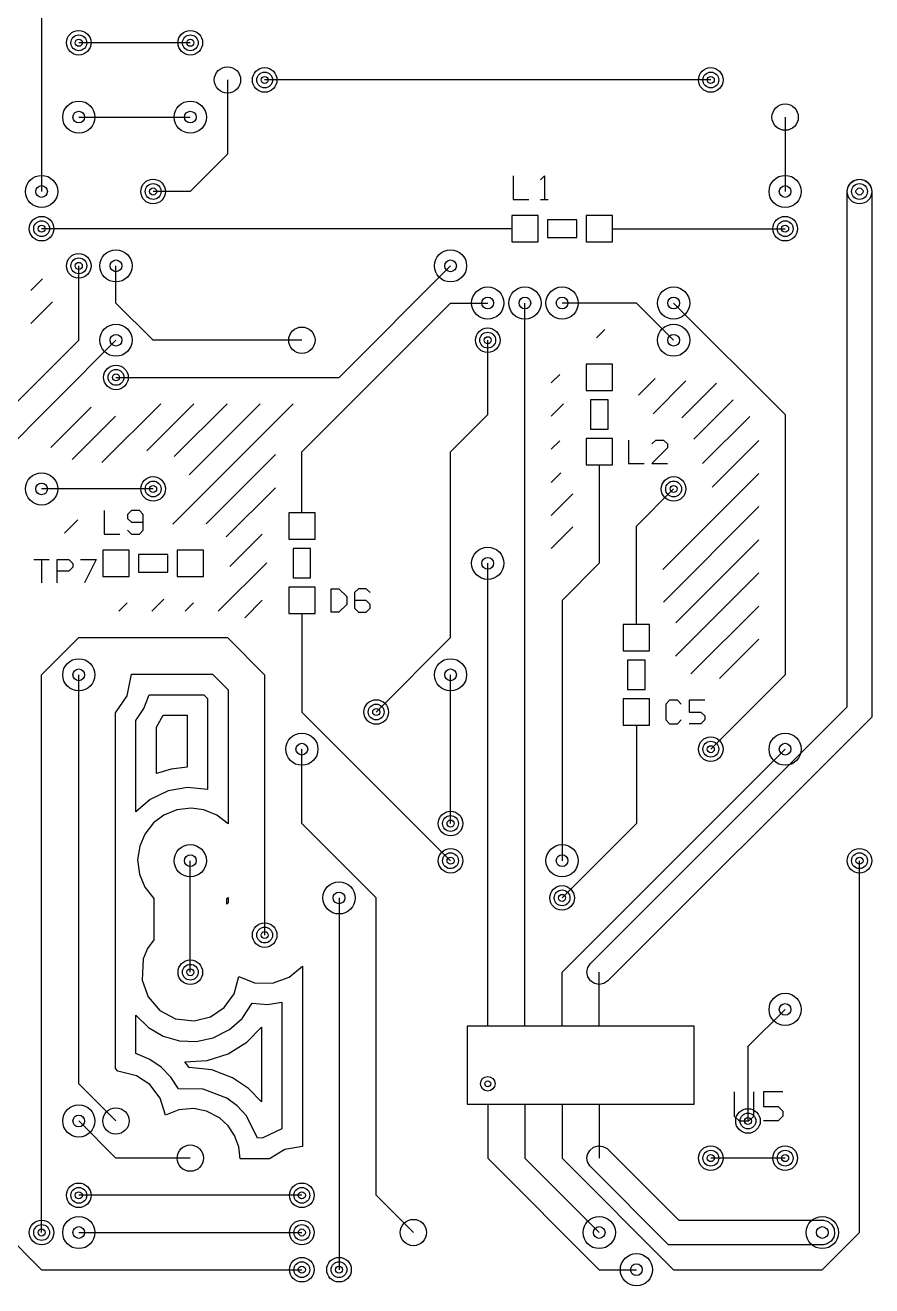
# Model space of a CAD drawing. Extents: x 7 to 284, y 6 to 364.
# Drawn here: x 254.71 to 283.63, y 9.61 to 52.67 of the extents above; entities that cross this region are included whole.
import ezdxf

# ---------------------------------------------------------------- set-up
doc = ezdxf.new("R2010")
doc.units = 0
doc.layers.add('SCORE', color=5, linetype='CONTINUOUS')

msp = doc.modelspace()

# ---------------------------------------------------------------- linework, layer by layer
at = {"layer": 'SCORE'}
for p, q in [((255.27, 53.34), (255.27, 46.99)), ((260.35, 52.07), (256.54, 52.07)), ((261.62, 50.8), (261.62, 48.26)), ((278.13, 50.8), (262.89, 50.8)), ((256.54, 49.53), (260.35, 49.53)), ((280.67, 49.53), (280.67, 46.99)), ((261.62, 48.26), (260.35, 46.99)), ((271.38, 47.52), (271.38, 46.72)), ((272.3133, 47.3867), (272.4467, 47.52)), ((272.4467, 47.52), (272.4467, 46.72)), ((282.913, 47.287), (283.0493, 47.378)), ((283.0493, 47.378), (283.21, 47.41)), ((283.21, 47.41), (283.3707, 47.378)), ((283.3707, 47.378), (283.507, 47.287)), ((260.35, 46.99), (259.08, 46.99)), ((282.79, 46.99), (282.822, 47.1507)), ((282.79, 29.384), (282.79, 46.99)), ((282.822, 47.1507), (282.913, 47.287)), ((283.507, 47.287), (283.598, 47.1507)), ((283.598, 47.1507), (283.63, 46.99)), ((283.63, 46.99), (283.63, 29.036)), ((271.38, 46.72), (271.9133, 46.72)), ((272.3133, 46.72), (272.58, 46.72)), ((272.23, 46.17), (271.33, 46.17)), ((271.33, 46.17), (271.33, 45.27)), ((272.23, 45.27), (272.23, 46.17)), ((274.77, 46.17), (273.87, 46.17)), ((273.87, 46.17), (273.87, 45.27)), ((274.77, 45.27), (274.77, 46.17)), ((269.24, 45.72), (255.27, 45.72)), ((271.33, 45.72), (269.24, 45.72)), ((273.55, 46.02), (272.55, 46.02)), ((272.55, 46.02), (272.55, 45.42)), ((273.55, 45.42), (273.55, 46.02)), ((274.77, 45.72), (276.86, 45.72)), ((276.86, 45.72), (280.67, 45.72)), ((271.33, 45.27), (272.23, 45.27)), ((272.55, 45.42), (273.55, 45.42)), ((273.87, 45.27), (274.77, 45.27)), ((256.54, 41.91), (256.54, 44.45)), ((257.81, 43.18), (257.81, 44.45)), ((265.43, 40.64), (269.24, 44.45)), ((254.9, 43.6132), (255.2962, 44.0095)), ((254.9, 42.4819), (255.64, 43.2219)), ((259.08, 41.91), (257.81, 43.18)), ((264.16, 38.1), (269.24, 43.18)), ((269.24, 43.18), (270.51, 43.18)), ((271.78, 20.32), (271.78, 43.18)), ((275.59, 43.18), (273.05, 43.18)), ((276.86, 41.91), (275.59, 43.18)), ((276.86, 43.18), (280.67, 39.37)), ((274.2215, 41.99), (274.5115, 42.28)), ((257.81, 41.91), (250.19, 34.29)), ((251.46, 36.83), (256.54, 41.91)), ((264.16, 41.91), (259.08, 41.91)), ((270.51, 39.37), (270.51, 41.91)), ((274.77, 41.09), (273.87, 41.09)), ((273.87, 41.09), (273.87, 40.19)), ((274.77, 40.19), (274.77, 41.09)), ((257.81, 40.64), (265.43, 40.64)), ((272.6802, 40.4487), (272.97, 40.7385)), ((275.6553, 40.0298), (276.2302, 40.6046)), ((276.1569, 39.4), (277.2797, 40.5228)), ((273.87, 40.19), (274.77, 40.19)), ((277.143, 39.2547), (278.3263, 40.438)), ((255.5832, 38.2453), (256.9648, 39.6269)), ((257.3307, 37.73), (259.3407, 39.74)), ((258.8639, 38.1318), (260.472, 39.74)), ((259.7536, 35.6275), (263.8662, 39.74)), ((259.7994, 37.936), (261.6034, 39.74)), ((260.3079, 37.3131), (262.7348, 39.74)), ((272.6803, 39.3175), (273.0956, 39.7327)), ((274.62, 39.87), (274.02, 39.87)), ((274.02, 39.87), (274.02, 38.87)), ((274.62, 38.87), (274.62, 39.87)), ((277.5522, 38.5325), (278.8925, 39.8728)), ((256.3095, 37.8402), (257.79, 39.3207)), ((269.24, 38.1), (270.51, 39.37)), ((277.8517, 37.7006), (279.4587, 39.3077)), ((280.67, 39.37), (280.67, 30.48)), ((274.02, 38.87), (274.62, 38.87)), ((272.6804, 38.1862), (272.97, 38.4758)), ((274.77, 38.55), (273.87, 38.55)), ((273.87, 38.55), (273.87, 37.65)), ((274.77, 37.65), (274.77, 38.55)), ((275.32, 38.5), (275.32, 37.7)), ((276.12, 38.3667), (276.2533, 38.5)), ((276.2533, 38.5), (276.52, 38.5)), ((276.52, 38.5), (276.6533, 38.3667)), ((276.6533, 38.3667), (276.6533, 38.2333)), ((278.1779, 36.8954), (279.77, 38.4876)), ((260.8924, 35.6348), (263.26, 38.0025)), ((264.16, 36.01), (264.16, 38.1)), ((269.24, 31.75), (269.24, 38.1)), ((276.6533, 38.2333), (276.12, 37.7)), ((273.87, 37.65), (274.77, 37.65)), ((274.32, 37.65), (274.32, 35.56)), ((275.32, 37.7), (275.8533, 37.7)), ((276.12, 37.7), (276.6533, 37.7)), ((272.6805, 37.0549), (273.0104, 37.3848)), ((276.49, 34.0762), (279.77, 37.3562)), ((259.08, 36.83), (255.27, 36.83)), ((261.5788, 35.1899), (263.26, 36.8711)), ((272.6806, 35.9237), (273.42, 36.6631)), ((275.59, 35.56), (276.86, 36.83)), ((276.5112, 32.9661), (279.77, 36.2248)), ((256.052, 35.32), (256.51, 35.778)), ((257.41, 36.09), (257.41, 35.29)), ((258.3433, 36.09), (258.21, 35.9567)), ((258.21, 35.9567), (258.21, 35.8233)), ((258.21, 35.8233), (258.3433, 35.69)), ((258.61, 36.09), (258.3433, 36.09)), ((258.7433, 35.9567), (258.61, 36.09)), ((258.7433, 35.4233), (258.7433, 35.9567)), ((264.61, 36.01), (263.71, 36.01)), ((263.71, 36.01), (263.71, 35.11)), ((264.61, 35.11), (264.61, 36.01)), ((258.21, 35.4233), (258.3433, 35.29)), ((258.3433, 35.69), (258.7433, 35.69)), ((258.61, 35.29), (258.7433, 35.4233)), ((272.6807, 34.7924), (273.42, 35.5317)), ((274.32, 35.56), (274.32, 34.29)), ((275.59, 34.29), (275.59, 35.56)), ((257.41, 35.29), (257.9433, 35.29)), ((258.3433, 35.29), (258.61, 35.29)), ((261.7, 34.1797), (262.81, 35.2897)), ((263.71, 35.11), (264.61, 35.11)), ((276.9374, 32.2609), (279.77, 35.0935)), ((258.26, 34.74), (257.36, 34.74)), ((257.36, 34.74), (257.36, 33.84)), ((258.26, 33.84), (258.26, 34.74)), ((259.58, 34.59), (258.58, 34.59)), ((258.58, 34.59), (258.58, 33.99)), ((259.58, 33.99), (259.58, 34.59)), ((260.8, 34.74), (259.9, 34.74)), ((259.9, 34.74), (259.9, 33.84)), ((260.8, 33.84), (260.8, 34.74)), ((264.46, 34.79), (263.86, 34.79)), ((263.86, 34.79), (263.86, 33.79)), ((264.46, 33.79), (264.46, 34.79)), ((255, 34.42), (255.5333, 34.42)), ((255.2667, 34.42), (255.2667, 33.62)), ((255.8, 33.62), (255.8, 34.42)), ((255.8, 34.42), (256.2, 34.42)), ((256.2, 34.02), (255.8, 34.02)), ((256.2, 34.42), (256.3333, 34.2867)), ((256.3333, 34.1533), (256.2, 34.02)), ((256.3333, 34.2867), (256.3333, 34.1533)), ((256.6, 34.42), (257.1333, 34.42)), ((257.1333, 34.42), (256.7333, 33.62)), ((261.3016, 32.65), (262.96, 34.3084)), ((270.51, 20.32), (270.51, 34.29)), ((274.32, 34.29), (273.05, 33.02)), ((275.59, 32.2), (275.59, 34.29)), ((257.36, 33.84), (258.26, 33.84)), ((258.58, 33.99), (259.58, 33.99)), ((259.9, 33.84), (260.8, 33.84)), ((263.86, 33.79), (264.46, 33.79)), ((276.9198, 31.1119), (279.77, 33.9621)), ((264.61, 33.47), (263.71, 33.47)), ((263.71, 33.47), (263.71, 32.57)), ((264.61, 32.57), (264.61, 33.47)), ((265.16, 32.62), (265.16, 33.42)), ((265.16, 33.42), (265.4267, 33.42)), ((265.4267, 33.42), (265.6933, 33.1533)), ((266.0933, 33.42), (265.96, 33.2867)), ((265.96, 33.2867), (265.96, 32.7533)), ((266.36, 33.42), (266.0933, 33.42)), ((266.4933, 33.2867), (266.36, 33.42)), ((257.9075, 32.65), (258.1975, 32.94)), ((259.0389, 32.65), (259.4501, 33.0612)), ((260.1703, 32.65), (260.4603, 32.94)), ((262.2111, 32.4281), (262.81, 33.027)), ((265.6933, 32.8867), (265.4267, 32.62)), ((265.6933, 33.1533), (265.6933, 32.8867)), ((266.36, 33.02), (265.96, 33.02)), ((265.96, 32.7533), (266.0933, 32.62)), ((266.4933, 32.8867), (266.36, 33.02)), ((266.36, 32.62), (266.4933, 32.7533)), ((266.4933, 32.7533), (266.4933, 32.8867)), ((273.05, 33.02), (273.05, 24.13)), ((277.4493, 30.51), (279.77, 32.8307)), ((263.71, 32.57), (264.61, 32.57)), ((264.16, 32.57), (264.16, 30.48)), ((265.4267, 32.62), (265.16, 32.62)), ((266.0933, 32.62), (266.36, 32.62)), ((276.04, 32.2), (275.14, 32.2)), ((275.14, 32.2), (275.14, 31.3)), ((276.04, 31.3), (276.04, 32.2)), ((255.27, 30.48), (256.54, 31.75)), ((256.54, 31.75), (261.62, 31.75)), ((261.62, 31.75), (262.89, 30.48)), ((266.7, 29.21), (269.24, 31.75)), ((278.4264, 30.3558), (279.77, 31.6994)), ((275.14, 31.3), (276.04, 31.3)), ((275.89, 30.98), (275.29, 30.98)), ((275.29, 30.98), (275.29, 29.98)), ((275.89, 29.98), (275.89, 30.98)), ((255.27, 11.43), (255.27, 30.48)), ((256.54, 16.51), (256.54, 30.48)), ((258.192, 29.7665), (258.3393, 30.4987)), ((258.3393, 30.4987), (261.1024, 30.4999)), ((261.1024, 30.4999), (261.64, 29.9622)), ((262.89, 30.48), (262.89, 21.59)), ((264.16, 30.48), (264.16, 29.21)), ((269.24, 25.4), (269.24, 30.48)), ((280.67, 30.48), (278.13, 27.94)), ((257.79, 29.1855), (258.192, 29.7665)), ((258.7569, 29.3256), (258.9447, 29.7989)), ((258.9447, 29.7989), (260.8125, 29.7998)), ((260.8125, 29.7998), (260.94, 29.6723)), ((261.64, 29.9622), (261.64, 25.3846)), ((275.29, 29.98), (275.89, 29.98)), ((258.49, 28.9164), (258.7569, 29.3256)), ((260.94, 29.6723), (260.94, 26.5588)), ((274.023, 20.617), (282.79, 29.384)), ((276.04, 29.66), (275.14, 29.66)), ((275.14, 29.66), (275.14, 28.76)), ((276.04, 28.76), (276.04, 29.66)), ((276.7233, 29.61), (276.59, 29.4767)), ((276.59, 29.4767), (276.59, 28.9433)), ((276.99, 29.61), (276.7233, 29.61)), ((277.1233, 29.4767), (276.99, 29.61)), ((277.9233, 29.61), (277.39, 29.61)), ((277.39, 29.61), (277.39, 29.21)), ((257.79, 17.0278), (257.79, 29.1855)), ((258.49, 25.7995), (258.49, 28.9164)), ((259.19, 28.6873), (259.426, 29.0992)), ((259.426, 29.0992), (260.24, 29.0995)), ((260.24, 29.0995), (260.24, 27.3273)), ((264.16, 29.21), (269.24, 24.13)), ((283.63, 29.036), (274.617, 20.023)), ((276.59, 28.9433), (276.7233, 28.81)), ((276.99, 28.81), (277.1233, 28.9433)), ((277.39, 29.21), (277.79, 29.21)), ((277.79, 29.21), (277.9233, 29.0767)), ((277.9233, 28.9433), (277.79, 28.81)), ((277.9233, 29.0767), (277.9233, 28.9433)), ((259.19, 27.1113), (259.19, 28.6873)), ((275.14, 28.76), (276.04, 28.76)), ((275.59, 28.76), (275.59, 26.67)), ((276.7233, 28.81), (276.99, 28.81)), ((277.79, 28.81), (277.39, 28.81)), ((264.16, 25.4), (264.16, 27.94)), ((273.05, 20.32), (280.67, 27.94)), ((259.6994, 27.2626), (259.19, 27.1113)), ((260.24, 27.3273), (259.6994, 27.2626)), ((259.5987, 26.5139), (258.9839, 26.2231)), ((260.2543, 26.6277), (259.5987, 26.5139)), ((260.94, 26.5588), (260.2543, 26.6277)), ((275.59, 26.67), (275.59, 25.4)), ((258.9839, 26.2231), (258.49, 25.7995)), ((259.8866, 25.8689), (259.4481, 25.6872)), ((260.377, 25.9293), (259.8866, 25.8689)), ((260.8134, 25.8689), (260.377, 25.9293)), ((261.2519, 25.6872), (260.8134, 25.8689)), ((259.0968, 25.4214), (258.7928, 25.0319)), ((259.4481, 25.6872), (259.0968, 25.4214)), ((261.64, 25.3846), (261.2519, 25.6872)), ((258.7928, 25.0319), (258.6203, 24.6265)), ((266.7, 22.86), (264.16, 25.4)), ((275.59, 25.4), (273.05, 22.86)), ((258.6203, 24.6265), (258.5507, 24.157)), ((258.5507, 24.157), (258.6111, 23.6666)), ((260.35, 20.32), (260.35, 24.13)), ((283.21, 11.43), (283.21, 24.13)), ((258.6111, 23.6666), (258.7928, 23.2281)), ((258.7928, 23.2281), (259.1, 22.8355)), ((259.1, 22.8355), (259.1, 21.4268)), ((261.6, 22.8355), (261.64, 22.8754)), ((261.6, 22.6495), (261.6, 22.8355)), ((261.64, 22.8754), (261.64, 22.6968)), ((265.43, 22.86), (265.43, 10.16)), ((266.7, 12.7), (266.7, 22.86)), ((261.64, 22.6968), (261.6, 22.6495)), ((258.8905, 21.1307), (258.7447, 20.7788)), ((259.1, 21.4268), (258.8905, 21.1307)), ((258.7447, 20.7788), (258.7016, 20.0546)), ((263.7306, 20.1474), (264.18, 20.5305)), ((264.18, 20.5305), (264.18, 14.3693)), ((270.51, 18.4785), (270.51, 20.32)), ((271.78, 18.4785), (271.78, 20.32)), ((273.05, 18.4785), (273.05, 20.32)), ((273.9, 20.32), (273.932, 20.4807)), ((273.932, 20.1593), (273.9, 20.32)), ((273.932, 20.4807), (274.023, 20.617)), ((274.32, 18.4785), (274.32, 20.32)), ((258.7016, 20.0546), (258.9074, 19.4794)), ((261.8504, 19.5876), (262.0126, 20.1695)), ((262.0126, 20.1695), (262.5379, 19.958)), ((262.5379, 19.958), (263.1554, 19.9416)), ((263.1554, 19.9416), (263.7306, 20.1474)), ((274.023, 20.023), (273.932, 20.1593)), ((274.1593, 19.932), (274.023, 20.023)), ((274.32, 19.9), (274.1593, 19.932)), ((274.4807, 19.932), (274.32, 19.9)), ((274.617, 20.023), (274.4807, 19.932)), ((258.9074, 19.4794), (259.3118, 19.0125)), ((261.5113, 19.1205), (261.8504, 19.5876)), ((259.3118, 19.0125), (259.8396, 18.7304)), ((261.0452, 18.802), (261.5113, 19.1205)), ((262.1195, 18.744), (262.4682, 19.2585)), ((262.4682, 19.2585), (262.9857, 19.2223)), ((262.9857, 19.2223), (263.48, 19.2951)), ((263.48, 19.2951), (263.48, 14.9697)), ((280.67, 19.05), (279.4, 17.78)), ((258.49, 18.8523), (258.9219, 18.4291)), ((258.49, 17.541), (258.49, 18.8523)), ((259.8396, 18.7304), (260.4868, 18.6561)), ((260.4868, 18.6561), (261.0452, 18.802)), ((261.6888, 18.365), (262.1195, 18.744)), ((258.9219, 18.4291), (259.4184, 18.1413)), ((259.4184, 18.1413), (259.9819, 17.9792)), ((261.1289, 18.0821), (261.6888, 18.365)), ((262.2763, 17.9302), (262.78, 18.4453)), ((262.78, 18.4453), (262.78, 15.8935)), ((277.5585, 18.4785), (269.8115, 18.4785)), ((269.8115, 18.4785), (269.8115, 15.8115)), ((277.5585, 15.8115), (277.5585, 18.4785)), ((259.9819, 17.9792), (260.5554, 17.9594)), ((260.5554, 17.9594), (261.1289, 18.0821)), ((261.6437, 17.5364), (262.2763, 17.9302)), ((279.4, 17.78), (279.4, 15.24)), ((258.9648, 17.3433), (258.49, 17.541)), ((259.353, 17.0776), (258.9648, 17.3433)), ((260.1634, 17.2563), (260.9223, 17.3044)), ((260.3123, 17.0691), (260.1634, 17.2563)), ((260.9223, 17.3044), (261.6437, 17.5364)), ((257.8797, 16.9381), (257.79, 17.0278)), ((258.5167, 16.7857), (257.8797, 16.9381)), ((259.6818, 16.7413), (259.353, 17.0776)), ((261.0817, 16.9819), (260.3123, 17.0691)), ((261.7872, 16.7161), (261.0817, 16.9819)), ((257.81, 15.24), (256.54, 16.51)), ((258.9676, 16.4844), (258.5167, 16.7857)), ((259.3214, 16.0173), (258.9676, 16.4844)), ((259.945, 16.3349), (259.6818, 16.7413)), ((262.3371, 16.3487), (261.7872, 16.7161)), ((259.4977, 15.4404), (259.3214, 16.0173)), ((260.7916, 16.3285), (259.945, 16.3349)), ((261.6025, 16.0167), (260.7916, 16.3285)), ((261.945, 15.7627), (261.6025, 16.0167)), ((262.78, 15.8935), (262.3371, 16.3487)), ((278.93, 16.24), (278.93, 15.4067)), ((279.5967, 15.4067), (279.5967, 16.24)), ((280.5967, 16.24), (279.93, 16.24)), ((279.93, 16.24), (279.93, 15.74)), ((259.9585, 15.6239), (259.4977, 15.4404)), ((260.4554, 15.6663), (259.9585, 15.6239)), ((260.9017, 15.5776), (260.4554, 15.6663)), ((261.3446, 15.3482), (260.9017, 15.5776)), ((262.2641, 15.4171), (261.945, 15.7627)), ((269.8115, 15.8115), (277.5585, 15.8115)), ((270.51, 15.8115), (270.51, 13.97)), ((271.78, 15.8115), (271.78, 13.97)), ((273.05, 15.8115), (273.05, 13.97)), ((274.32, 15.8115), (274.32, 13.97)), ((279.93, 15.74), (280.43, 15.74)), ((280.43, 15.74), (280.5967, 15.5733)), ((280.5967, 15.5733), (280.5967, 15.4067)), ((257.81, 13.97), (256.54, 15.24)), ((261.6465, 15.0689), (261.3446, 15.3482)), ((262.6487, 14.6576), (262.2641, 15.4171)), ((278.93, 15.4067), (279.0967, 15.24)), ((279.0967, 15.24), (279.43, 15.24)), ((279.43, 15.24), (279.5967, 15.4067)), ((280.43, 15.24), (279.93, 15.24)), ((280.5967, 15.4067), (280.43, 15.24)), ((261.8614, 14.7473), (261.6465, 15.0689)), ((262.0039, 14.3615), (261.8614, 14.7473)), ((262.8263, 14.6584), (262.6487, 14.6576)), ((263.48, 14.9697), (262.8263, 14.6584)), ((262.0493, 13.95), (262.0039, 14.3615)), ((263.5782, 14.265), (263.0532, 13.95)), ((264.18, 14.3693), (263.5782, 14.265)), ((273.9181, 14.0919), (273.9953, 14.2364)), ((273.9953, 14.2364), (274.122, 14.3404)), ((274.122, 14.3404), (274.2788, 14.388)), ((274.2788, 14.388), (274.4419, 14.3719)), ((274.4419, 14.3719), (274.5864, 14.2947)), ((274.5864, 14.2947), (277.034, 11.85)), ((260.35, 13.97), (257.81, 13.97)), ((263.0532, 13.95), (262.0493, 13.95)), ((270.51, 13.97), (274.32, 10.16)), ((271.78, 13.97), (274.32, 11.43)), ((273.05, 13.97), (276.86, 10.16)), ((273.9, 13.97), (273.9181, 14.0919)), ((273.9181, 13.8481), (273.9, 13.97)), ((273.9953, 13.7036), (273.9181, 13.8481)), ((280.67, 13.97), (278.13, 13.97)), ((276.686, 11.01), (273.9953, 13.7036)), ((264.16, 12.7), (256.54, 12.7)), ((267.97, 11.43), (266.7, 12.7)), ((277.034, 11.85), (281.9812, 11.848)), ((281.9812, 11.848), (282.138, 11.8004)), ((282.138, 11.8004), (282.2647, 11.6964)), ((282.2647, 11.6964), (282.3419, 11.5519)), ((254, 11.43), (255.27, 10.16)), ((256.54, 11.43), (264.16, 11.43)), ((281.94, 10.16), (283.21, 11.43)), ((282.328, 11.2693), (282.237, 11.133)), ((282.358, 11.3888), (282.328, 11.2693)), ((282.3419, 11.5519), (282.358, 11.3888)), ((281.9812, 11.012), (276.686, 11.01)), ((282.1007, 11.042), (281.9812, 11.012)), ((282.237, 11.133), (282.1007, 11.042)), ((255.27, 10.16), (264.16, 10.16)), ((274.32, 10.16), (275.59, 10.16)), ((276.86, 10.16), (281.94, 10.16))]:
    msp.add_line(p, q, dxfattribs=at)
for centre, radius in [((256.54, 52.07), 0.42), ((256.54, 52.07), 0.27), ((256.54, 52.07), 0.12), ((260.35, 52.07), 0.42), ((260.35, 52.07), 0.27), ((260.35, 52.07), 0.12), ((261.62, 50.8), 0.45), ((262.89, 50.8), 0.42), ((262.89, 50.8), 0.27), ((262.89, 50.8), 0.12), ((278.13, 50.8), 0.42), ((278.13, 50.8), 0.27), ((278.13, 50.8), 0.12), ((256.54, 49.53), 0.55), ((260.35, 49.53), 0.55), ((280.67, 49.53), 0.45), ((256.54, 49.53), 0.2), ((260.35, 49.53), 0.2), ((255.27, 46.99), 0.55), ((259.08, 46.99), 0.42), ((280.67, 46.99), 0.55), ((283.21, 46.99), 0.42), ((255.27, 46.99), 0.2), ((259.08, 46.99), 0.27), ((259.08, 46.99), 0.12), ((280.67, 46.99), 0.2), ((283.21, 46.99), 0.27), ((283.21, 46.99), 0.12), ((255.27, 45.72), 0.42), ((280.67, 45.72), 0.42), ((255.27, 45.72), 0.27), ((255.27, 45.72), 0.12), ((280.67, 45.72), 0.27), ((280.67, 45.72), 0.12), ((256.54, 44.45), 0.42), ((257.81, 44.45), 0.55), ((269.24, 44.45), 0.55), ((256.54, 44.45), 0.27), ((256.54, 44.45), 0.12), ((257.81, 44.45), 0.2), ((269.24, 44.45), 0.2), ((270.51, 43.18), 0.55), ((271.78, 43.18), 0.55), ((273.05, 43.18), 0.55), ((276.86, 43.18), 0.55), ((270.51, 43.18), 0.2), ((271.78, 43.18), 0.2), ((273.05, 43.18), 0.2), ((276.86, 43.18), 0.2), ((257.81, 41.91), 0.55), ((264.16, 41.91), 0.45), ((270.51, 41.91), 0.42), ((276.86, 41.91), 0.55), ((257.81, 41.91), 0.2), ((270.51, 41.91), 0.27), ((270.51, 41.91), 0.12), ((276.86, 41.91), 0.2), ((257.81, 40.64), 0.42), ((257.81, 40.64), 0.27), ((257.81, 40.64), 0.12), ((255.27, 36.83), 0.55), ((259.08, 36.83), 0.42), ((259.08, 36.83), 0.27), ((276.86, 36.83), 0.42), ((276.86, 36.83), 0.27), ((255.27, 36.83), 0.2), ((259.08, 36.83), 0.12), ((276.86, 36.83), 0.12), ((270.51, 34.29), 0.55), ((270.51, 34.29), 0.2), ((256.54, 30.48), 0.55), ((269.24, 30.48), 0.55), ((256.54, 30.48), 0.2), ((269.24, 30.48), 0.2), ((266.7, 29.21), 0.42), ((266.7, 29.21), 0.27), ((266.7, 29.21), 0.12), ((264.16, 27.94), 0.55), ((280.67, 27.94), 0.55), ((264.16, 27.94), 0.2), ((278.13, 27.94), 0.42), ((278.13, 27.94), 0.27), ((278.13, 27.94), 0.12), ((280.67, 27.94), 0.2), ((269.24, 25.4), 0.42), ((269.24, 25.4), 0.27), ((269.24, 25.4), 0.12), ((260.35, 24.13), 0.55), ((269.24, 24.13), 0.42), ((273.05, 24.13), 0.55), ((283.21, 24.13), 0.42), ((260.35, 24.13), 0.2), ((269.24, 24.13), 0.27), ((269.24, 24.13), 0.12), ((273.05, 24.13), 0.2), ((283.21, 24.13), 0.27), ((283.21, 24.13), 0.12), ((265.43, 22.86), 0.55), ((273.05, 22.86), 0.42), ((265.43, 22.86), 0.2), ((273.05, 22.86), 0.27), ((273.05, 22.86), 0.12), ((262.89, 21.59), 0.42), ((262.89, 21.59), 0.27), ((262.89, 21.59), 0.12), ((260.35, 20.32), 0.42), ((260.35, 20.32), 0.27), ((260.35, 20.32), 0.12), ((280.67, 19.05), 0.55), ((280.67, 19.05), 0.2), ((270.5115, 16.5115), 0.25), ((270.5115, 16.5115), 0.1), ((256.54, 15.24), 0.55), ((257.81, 15.24), 0.45), ((279.4, 15.24), 0.42), ((279.4, 15.24), 0.27), ((256.54, 15.24), 0.2), ((279.4, 15.24), 0.12), ((260.35, 13.97), 0.45), ((278.13, 13.97), 0.42), ((278.13, 13.97), 0.27), ((280.67, 13.97), 0.42), ((280.67, 13.97), 0.27), ((278.13, 13.97), 0.12), ((280.67, 13.97), 0.12), ((256.54, 12.7), 0.42), ((256.54, 12.7), 0.27), ((264.16, 12.7), 0.42), ((264.16, 12.7), 0.27), ((256.54, 12.7), 0.12), ((264.16, 12.7), 0.12), ((255.27, 11.43), 0.42), ((255.27, 11.43), 0.27), ((256.54, 11.43), 0.55), ((256.54, 11.43), 0.2), ((264.16, 11.43), 0.42), ((264.16, 11.43), 0.27), ((267.97, 11.43), 0.45), ((274.32, 11.43), 0.55), ((274.32, 11.43), 0.2), ((281.94, 11.43), 0.55), ((281.94, 11.43), 0.2), ((255.27, 11.43), 0.12), ((264.16, 11.43), 0.12), ((264.16, 10.16), 0.42), ((264.16, 10.16), 0.27), ((265.43, 10.16), 0.42), ((265.43, 10.16), 0.27), ((275.59, 10.16), 0.55), ((275.59, 10.16), 0.2), ((264.16, 10.16), 0.12), ((265.43, 10.16), 0.12)]:
    msp.add_circle(centre, radius, dxfattribs=at)

doc.saveas('drawing.dxf')
